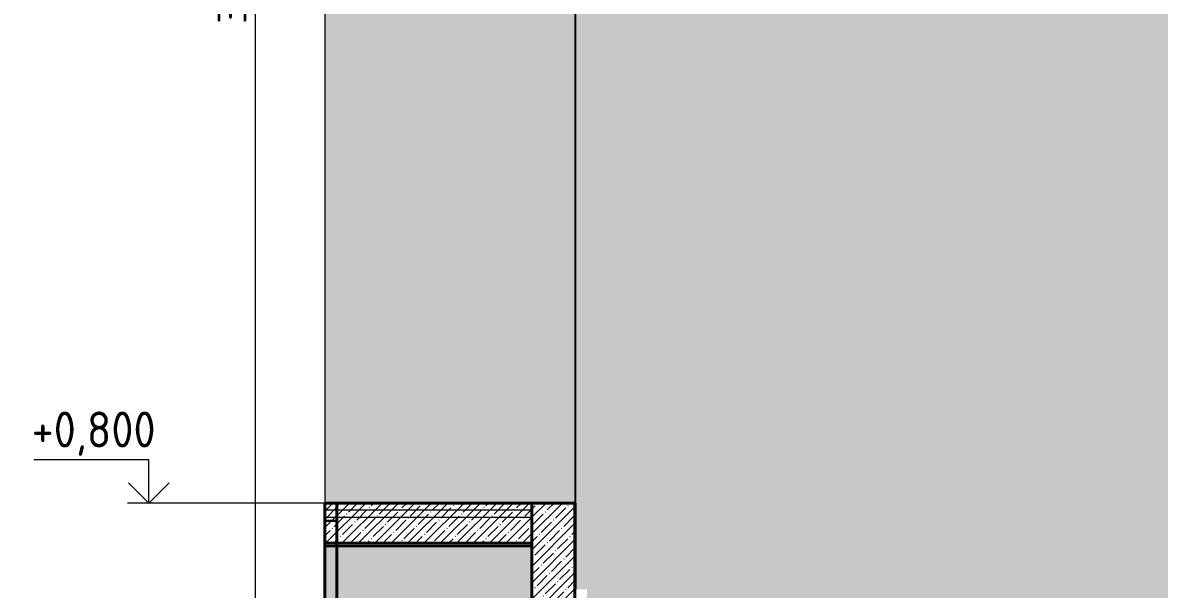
# Model space of a CAD drawing. Header units: millimetres. Extents: x 855 to 103073, y -1987 to 27400.
# Drawn here: x 49829 to 51806, y 650 to 1636 of the extents above; entities that cross this region are included whole.
import ezdxf

# ---------------------------------------------------------------- set-up
doc = ezdxf.new("R2010")
doc.units = ezdxf.units.MM
for name, color, linetype, lineweight in [('A-ANNO-DIMS', 7, 'Continuous', 9), ('A-ANNO-DIMS-25', 7, 'Continuous', 9), ('A-WALL', 7, 'Continuous', 9), ('A-WALL-7', 7, 'Continuous', 40), ('A-WALL-PATT', 7, 'Continuous', 9), ('G-ANNO-DIMS', 7, 'Continuous', 9), ('G-ANNO-DIMS-1', 7, 'Continuous', 20), ('I-WALL', 7, 'Continuous', 9), ('S-COLS', 7, 'Continuous', 9)]:
    doc.layers.add(name, color=color, linetype=linetype, lineweight=lineweight)
for name, color, linetype, lineweight, true_color in [('A-FLOR-1', 7, 'Continuous', 9, 0x787878), ('A-FLOR-FNSH-2', 7, 'Continuous', 30, 0x3c3c3c), ('A-FLOR-MCUT-1', 7, 'Continuous', 9, 0x646464), ('A-WALL-1', 7, 'Continuous', 30, 0x3c3c3c), ('A-WALL-5', 7, 'Continuous', 40, 0x3c3c3c), ('A-WALL-6', 7, 'Continuous', 9, 0x787878), ('A-WALL-FNSH-1', 7, 'Continuous', 30, 0x3c3c3c), ('I-WALL-1', 7, 'Continuous', 9, 0x787878)]:
    doc.layers.add(name, color=color, linetype=linetype, lineweight=lineweight, true_color=true_color)
doc.styles.add('ISOCPEUR_1', font='isocpeur.ttf', dxfattribs={"width": 0.9, "height": 62.5})
doc.styles.add('ISOCPEUR_2', font='isocpeur.ttf', dxfattribs={"width": 0.9, "height": 50})
doc.dimstyles.new('ISO-2_0_0_9К_Средний_округл2', dxfattribs={"dimscale": 304.8, "dimtxt": 49.799059, "dimasz": 0.123031, "dimexe": 0.098425, "dimexo": 0, "dimgap": 0, "dimtad": 1, "dimdec": 0, "dimrnd": 10, "dimzin": 0, "dimdsep": 46, "dimtxsty": 'ISOCPEUR_2', "dimblk1": 'OBLIQUE', "dimblk2": 'OBLIQUE', "dimsah": 1, "dimcen": 0.09, "dimdle": 0.098425, "dimazin": 0, "dimtfac": 1, "dimtdec": 4, "dimtix": 1, "dimtmove": 0, "dimatfit": 3, "dimfxl": 1, "dimtvp": 1, "dimtolj": 1, "dimtzin": 0, "dimarcsym": 2})
pattern_1 = [(45, (8853.39, 0), (-14.25598, 14.25598), []), (45, (8867.647, 0), (-14.25598, 14.25598), [25.202, -5.04, 0.8382, -4.202])]

# ---------------------------------------------------------------- blocks, each defined once
blk = doc.blocks.new('Зашивка приборов отопления14 - Зашивка приборов отопления-33280456-Развертка 1_02-3')
at = {"layer": 'A-WALL-6'}
h = blk.add_hatch(dxfattribs=at)
h.set_pattern_fill('FP_51', color=256, style=0, pattern_type=2)
h.set_pattern_definition(pattern_1)
h.paths.add_polyline_path([(110, 730), (470, 730), (470, 800), (110, 800), (110, 798.6)])
h = blk.add_hatch(dxfattribs=at)
h.set_pattern_fill('FP_51', color=256, style=0, pattern_type=2)
h.set_pattern_definition(pattern_1)
h.paths.add_polyline_path([(470, 0), (545, 0), (545, 800), (470, 800), (470, 102.8)])
at = {"layer": 'A-WALL-7'}
for p, q in [((470, 800), (110, 800)), ((110, 800), (110, 730)), ((470, 730), (470, 800)), ((545, 800), (470, 800)), ((470, 800), (470, 0)), ((545, 0), (545, 800)), ((110, 730), (470, 730)), ((470, 0), (545, 0))]:
    blk.add_line(p, q, dxfattribs=at)
blk = doc.blocks.new('Высотные отметки - Стрелка_Верх-17668718-Развертка 1_02-3')
at = {"layer": 'G-ANNO-DIMS'}
for p, q in [((-195.2, 75), (-395.2, 75)), ((-195.2, 0), (-195.2, 75)), ((-157.3, 0), (-232.3, 0))]:
    blk.add_line(p, q, dxfattribs=at)
at = {"layer": 'G-ANNO-DIMS-1'}
for q in [(-230.6, 35.4), (-159.8, 35.4)]:
    blk.add_line((-195.2, 0), q, dxfattribs=at)
blk = doc.blocks.new('DIMBLOCK58-Развертка 1_02-3')
at = {"layer": 'A-ANNO-DIMS-25'}
for p, q in [((50233.2, 3430), (50233.2, -30.1)), ((50374.5, 3400), (50203.2, 3400)), ((50233.2, 3400), (50374.5, 3400)), ((50349.6, -0.1), (50203.2, -0.1)), ((50233.2, -0.1), (50354.5, -0.1))]:
    blk.add_line(p, q, dxfattribs=at)
at = {"layer": 'A-ANNO-DIMS-25', "lineweight": 20}
for p, q in [((50233.2, 3400), (50214.4, 3418.8)), ((50233.2, 3400), (50251.9, 3381.2)), ((50233.2, -0.1), (50214.4, 18.7)), ((50233.2, -0.1), (50251.9, -18.9))]:
    blk.add_line(p, q, dxfattribs=at)
at = {"layer": 'A-ANNO-DIMS-25', "color": 0, "insert": (50167.9, 1634.3), "char_height": 50, "width": 157.442, "attachment_point": 1, "rotation": 90, "line_spacing_factor": 1.149209, "style": 'ISOCPEUR_2'}
blk.add_mtext('3400', dxfattribs=at)
blk = doc.blocks.new('_Oblique')
at = {"color": 0, "linetype": 'ByBlock', "lineweight": -2}
blk.add_line((-0.5, -0.5), (0.5, 0.5), dxfattribs=at)

msp = doc.modelspace()

# ---------------------------------------------------------------- hatches: boundary and pattern name
at = {"layer": 'A-FLOR-1'}
msp.add_hatch(color=256, dxfattribs=at).paths.add_polyline_path([(50634.5, 725), (50714.5, 725), (50714.5, 730), (50354.5, 730), (50354.5, 725), (50375.5, 725)])
at = {"layer": 'A-WALL-PATT'}
h = msp.add_hatch(color=256, dxfattribs=at)
h.paths.add_polyline_path([(50810.5, 100), (50849.5, 100), (50849.5, 450), (51299.5, 450), (51299.5, 100), (52075.5, 100), (52075.5, 3400), (50790.5, 3400), (50790.5, 650), (50810.5, 650), (50810.5, 102.8)])
h.paths.add_polyline_path([(50789.5, 3450), (52075.5, 3450), (52075.5, 3451.2), (50789.5, 3451.2)])
at = {"layer": 'I-WALL'}
h = msp.add_hatch(color=256, dxfattribs=at)
h.paths.add_polyline_path([(50714.5, -0.1), (50714.5, 725), (50375.5, 725), (50375.5, 0), (50634.5, -0.1)])
h.paths.add_polyline_path([(50562.9, 130), (50552.5, 130), (50552.5, 147.5), (50488.5, 147.5), (50488.5, 130), (50470.5, 130), (50470.5, 630), (50488.5, 630), (50488.5, 612.5), (50552.5, 612.5), (50552.5, 630), (50570.5, 630), (50570.5, 612.5), (50616.5, 612.5), (50616.5, 630), (50634.5, 630), (50634.5, 130), (50616.5, 130), (50616.5, 147.5), (50570.5, 147.5), (50570.5, 130)])
h.paths.add_polyline_path([(50536.9, 162.5), (50552.5, 162.5), (50552.5, 597.5), (50488.5, 597.5), (50488.5, 162.5), (50527.8, 162.5)])
h.paths.add_polyline_path([(50616.5, 162.5), (50616.5, 597.5), (50570.5, 597.5), (50570.5, 162.5), (50615.1, 162.5)])
h.paths.add_polyline_path([(50634.5, 3450), (50714.5, 3450), (50714.5, 3451.2), (50375.5, 3451.2), (50375.5, 3450), (50377.3, 3450)])
msp.add_hatch(color=256, dxfattribs=at).paths.add_polyline_path([(50789.5, 800), (50790, 800), (50790, 3400), (50375.5, 3400), (50375.5, 3300), (50354.5, 3300), (50354.5, 800), (50771.4, 800)])
at = {"layer": 'I-WALL-1'}
h = msp.add_hatch(dxfattribs=at)
h.set_pattern_fill('FP_52', color=256, style=0, pattern_type=2)
h.set_pattern_definition([(0, (59097.926, 0), (30.48, 7.62), [2.515, -20.345, 2.515, -20.345, -121.92]), (0, (59097.926, 0), (30.48, 7.62), [-45.72, 2.515, -43.205, 2.515, -20.345, -53.34]), (0, (59097.926, 0), (30.48, 7.62), [-114.3, 2.515, -12.725, 2.515, -35.585]), (120, (59109.356, 3.81), (-21.8391136, 22.586454), [2.515, -20.345, 2.515, -20.345, -121.92]), (120, (59109.356, 3.81), (-21.8391136, 22.586454), [-45.72, 2.515, -43.205, 2.515, -20.345, -53.34]), (120, (59109.356, 3.81), (-21.8391136, 22.586454), [-114.3, 2.515, -12.725, 2.515, -35.585]), (240, (59113.166, 19.05), (-8.6408864, -30.206454), [2.515, -20.345, 2.515, -20.345, -121.92]), (240, (59113.166, 19.05), (-8.6408864, -30.206454), [-45.72, 2.515, -43.205, 2.515, -20.345, -53.34]), (240, (59113.166, 19.05), (-8.6408864, -30.206454), [-114.3, 2.515, -12.725, 2.515, -35.585])])
h.paths.add_polyline_path([(50374.5, 0), (50374.5, 725), (50354.5, 725), (50354.5, 0)])
h.paths.add_polyline_path([(50374.5, 3300), (50374.5, 3451.2), (50354.5, 3451.2), (50354.5, 3300)])
at = {"layer": 'S-COLS'}
msp.add_hatch(color=256, dxfattribs=at).paths.add_polyline_path([(50354.4, 800), (50354.5, 800), (50354.4, 858.9)])

# ---------------------------------------------------------------- linework, layer by layer
at = {"layer": 'A-FLOR-FNSH-2'}
for p, q in [((50714.5, 800), (50354.5, 800)), ((50354.5, 800), (50354.5, 725)), ((50714.5, 725), (50714.5, 800)), ((50354.5, 725), (50714.5, 725))]:
    msp.add_line(p, q, dxfattribs=at)
at = {"layer": 'A-FLOR-MCUT-1'}
for p, q in [((50714.5, 787.5), (50354.5, 787.5)), ((50714.5, 775), (50354.5, 775))]:
    msp.add_line(p, q, dxfattribs=at)
at = {"layer": 'A-WALL-1'}
msp.add_line((50374.5, 769.1), (50354.5, 769.1), dxfattribs=at)
at = {"layer": 'A-WALL-5'}
for p, q in [((50354.5, 800), (50354.4, 800)), ((50354.5, -5.2), (50354.5, 800))]:
    msp.add_line(p, q, dxfattribs=at)
at = {"layer": 'A-WALL-FNSH-1'}
for p, q in [((50374.5, 800), (50374.5, 0)), ((50375.5, 0), (50375.5, 800)), ((50789.5, 800), (50789.5, 650)), ((50790.5, 800), (50789.5, 800)), ((50790.5, 650), (50790.5, 800)), ((50789.5, 650), (50790.5, 650))]:
    msp.add_line(p, q, dxfattribs=at)
at = {"layer": 'G-ANNO-DIMS'}
for p, q in [((50210.9, 800), (50048.1, 800)), ((50397.9, 800), (50210.9, 800))]:
    msp.add_line(p, q, dxfattribs=at)
at = {"layer": 'I-WALL'}
for p, q in [((50790, 800), (50790, 3400)), ((50790.5, 3400), (50790.5, 800)), ((50354.5, 3300), (50354.5, 800))]:
    msp.add_line(p, q, dxfattribs=at)

# ---------------------------------------------------------------- block references
at = {"layer": 'A-WALL'}
msp.add_blockref('Зашивка приборов отопления14 - Зашивка приборов отопления-33280456-Развертка 1_02-3', (50244.5, 0), dxfattribs=at)
at = {"layer": 'G-ANNO-DIMS'}
msp.add_blockref('Высотные отметки - Стрелка_Верх-17668718-Развертка 1_02-3', (50243.3, 800), dxfattribs=at)

# ---------------------------------------------------------------- dimensions: what is measured, and where the dimension line sits
at = {"layer": 'A-ANNO-DIMS'}
dim = msp.add_linear_dim(base=(50233.2, -0.1), p1=(50374.5, 3400), p2=(50349.6, -0.1), angle=90, dimstyle='ISO-2_0_0_9К_Средний_округл2', override={"dimpost": '<>', "dimfxl": 3400.191621}, dxfattribs=at)
dim.commit()
dim.dimension.update_dxf_attribs({"geometry": 'DIMBLOCK58-Развертка 1_02-3', "text_midpoint": (50208.2, 1699.9)})

# ---------------------------------------------------------------- next in the draw order: texts
at = {"layer": 'G-ANNO-DIMS', "insert": (49844.4, 959.2), "char_height": 62.5, "width": 254.705, "attachment_point": 1, "line_spacing_factor": 1.149209, "style": 'ISOCPEUR_1', "bg_fill": 3, "box_fill_scale": 1.25, "bg_fill_color": 256, "bg_fill_true_color": 13158600, "bg_fill_transparency": 0}
msp.add_mtext('+0,800', dxfattribs=at)

doc.saveas('drawing.dxf')
